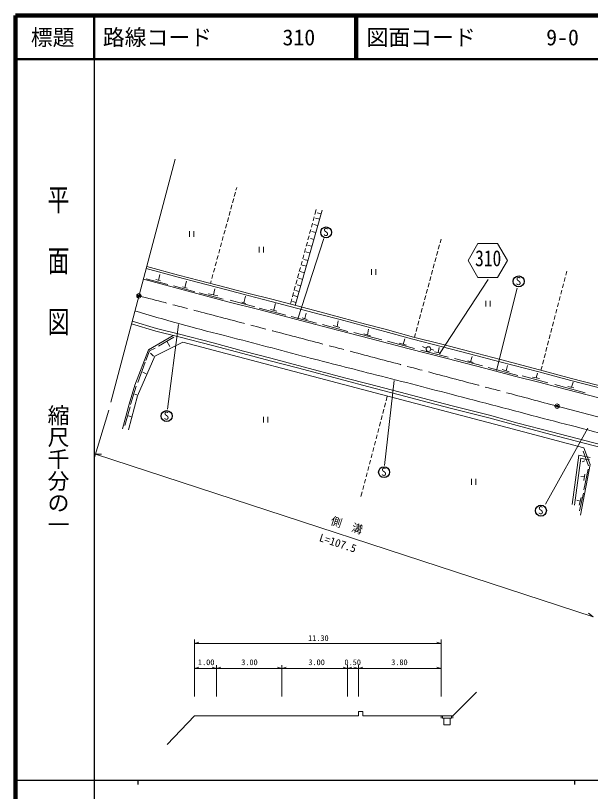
# Model space of a CAD drawing. Units: millimetres, scale not verified, with parts at other scales. Extents: x 40000 to 680000, y 20000 to 380000.
# Drawn here: x 40000 to 171661, y 202409 to 380000 of the extents above; entities that cross this region are included whole.
import ezdxf
from ezdxf.enums import TextEntityAlignment as Align

# ---------------------------------------------------------------- set-up
doc = ezdxf.new("R2010")
doc.units = ezdxf.units.MM
doc.header["$LTSCALE"] = 1000
doc.header["$PDMODE"] = 32
doc.header["$PDSIZE"] = 500
doc.linetypes.add('CHAIN', pattern=[18.5, 12, -1.5, 3.5, -1.5])
for name, color, linetype, lineweight in [('M-BGD', 7, 'Continuous', 13), ('M-BMK', 2, 'CHAIN', 13), ('M-BMK-SRVR', 3, 'Continuous', 13), ('M-STR-HTXT', 7, 'Continuous', 13), ('M-STR-STRC', 7, 'Continuous', 13), ('M-TTL', 2, 'Continuous', 140), ('M-TTL-BAND', 7, 'Continuous', 25), ('M-TTL-LINE', 7, 'Continuous', 50)]:
    doc.layers.add(name, color=color, linetype=linetype, lineweight=lineweight)
doc.layers.add('M-OTRS', color=6, linetype='Continuous')
doc.layers.add('M-TTL-TXT', color=7, linetype='Continuous')
doc.styles.add('@ＭＳ ゴシック', font='')
doc.styles.add('ＭＳ ゴシック', font='')
doc.styles.add('ＭＳ 明朝', font='')
doc.styles.get('@ＭＳ ゴシック').set_extended_font_data('@MS Gothic')
doc.styles.get('ＭＳ ゴシック').set_extended_font_data('MS Gothic')
doc.styles.get('ＭＳ 明朝').set_extended_font_data('MS Mincho')

msp = doc.modelspace()

# ---------------------------------------------------------------- linework, layer by layer
at = {"layer": 'M-BGD'}
for p, q in [((90087, 338603), (90350, 339568)), ((90482, 340050), (90648, 340657)), ((89692, 337156), (89955, 338121)), ((89297, 335709), (89560, 336674)), ((88902, 334262), (89165, 335226)), ((104070, 313654), (110257, 335480)), ((108144, 332980), (108407, 333944)), ((108539, 334427), (108863, 335615)), ((110006, 334594), (109078, 334819)), ((88112, 331368), (88375, 332332)), ((88507, 332815), (88770, 333779)), ((107750, 331532), (108013, 332497)), ((109161, 331940), (108282, 332150)), ((109660, 333374), (108701, 333631)), ((79876, 330645), (79876, 329345)), ((80851, 329345), (80851, 330645)), ((87717, 329921), (87980, 330885)), ((107356, 330085), (107619, 331050)), ((108794, 330319), (107839, 330576)), ((87322, 328474), (87585, 329438)), ((104665, 310557), (110593, 328948)), ((106961, 328638), (107224, 329603)), ((108353, 328763), (107510, 328947)), ((137211, 327969), (137444, 328828)), ((86927, 327027), (87190, 327991)), ((95807, 327038), (95807, 325738)), ((96782, 325738), (96782, 327038)), ((106567, 327191), (106830, 328155)), ((107904, 327177), (106969, 327396)), ((136818, 326522), (137080, 327487)), ((86136, 324133), (86400, 325097)), ((86531, 325580), (86795, 326544)), ((105778, 324296), (106041, 325261)), ((106172, 325743), (106435, 326708)), ((107458, 325606), (106480, 325883)), ((136425, 325074), (136687, 326039)), ((85741, 322685), (86005, 323650)), ((105383, 322849), (105646, 323814)), ((106978, 323914), (106053, 324176)), ((136032, 323626), (136294, 324591)), ((85346, 321238), (85610, 322203)), ((104989, 321402), (105252, 322367)), ((106606, 322601), (105669, 322867)), ((121548, 321960), (121548, 320660)), ((122523, 320660), (122523, 321960)), ((135246, 320731), (135508, 321696)), ((135639, 322179), (135901, 323144)), ((165978, 320554), (166220, 321485)), ((69948, 319741), (74911, 318444)), ((72778, 319390), (73028, 320729)), ((84951, 319791), (85215, 320756)), ((104595, 319955), (104858, 320919)), ((105760, 319615), (104816, 319882)), ((106194, 321147), (105186, 321433)), ((134854, 319283), (135115, 320249)), ((165600, 319102), (165852, 320070)), ((72124, 319582), (73178, 319272)), ((76175, 318126), (81062, 316770)), ((78804, 317726), (79154, 319189)), ((84654, 318702), (84820, 319309)), ((103806, 317060), (104069, 318025)), ((104200, 318507), (104463, 319472)), ((105338, 318125), (104460, 318374)), ((134461, 317836), (134723, 318801)), ((165223, 317650), (165474, 318618)), ((78267, 317883), (79297, 317582)), ((82017, 316527), (87574, 315079)), ((85345, 316051), (85624, 317456)), ((103411, 315613), (103674, 316578)), ((104971, 316834), (104105, 317079)), ((134068, 316388), (134330, 317353)), ((150141, 298760), (154841, 317611)), ((164846, 316199), (165097, 317166)), ((89125, 314826), (94804, 313312)), ((91810, 314425), (92746, 314120)), ((92254, 314280), (92636, 315779)), ((102956, 313942), (103280, 315131)), ((104255, 314307), (103407, 314547)), ((104632, 315638), (103763, 315884)), ((133282, 313493), (133544, 314458)), ((133675, 314941), (133937, 315906)), ((147707, 314709), (147707, 313409)), ((148682, 313409), (148682, 314709)), ((164468, 314747), (164720, 315715)), ((95799, 313059), (101934, 311402)), ((98419, 312716), (99858, 312331)), ((132889, 312045), (133151, 313010)), ((163714, 311843), (163965, 312811)), ((164091, 313295), (164342, 314263)), ((103115, 311123), (108937, 309589)), ((105634, 310805), (106791, 310466)), ((106216, 310634), (106579, 311898)), ((132496, 310598), (132758, 311563)), ((163336, 310392), (163588, 311359)), ((77307, 309264), (74839, 289886)), ((110310, 309274), (116059, 307683)), ((112720, 309039), (114302, 308587)), ((113639, 308777), (113900, 310127)), ((132103, 309150), (132365, 310115)), ((162959, 308940), (163210, 309908)), ((117440, 307424), (123851, 305792)), ((120621, 306881), (120838, 308186)), ((131711, 307702), (131972, 308667)), ((162581, 307488), (162833, 308456)), ((76244, 306422), (72744, 304344)), ((74622, 305459), (75319, 304230)), ((119734, 307114), (121290, 306704)), ((128782, 304731), (129138, 306002)), ((131347, 306361), (131580, 307220)), ((161827, 304584), (162078, 305552)), ((162204, 306036), (162456, 307004)), ((125165, 305440), (131381, 303818)), ((127849, 304981), (129539, 304529)), ((134068, 303886), (133208, 304228)), ((136762, 302841), (136983, 304035)), ((161449, 303133), (161701, 304101)), ((70906, 302719), (71603, 302051)), ((132807, 303407), (139067, 301809)), ((135091, 303612), (135754, 303406)), ((135920, 303031), (137368, 302704)), ((144202, 300744), (144569, 301996)), ((161072, 301681), (161324, 302649)), ((69696, 300642), (68003, 295990)), ((140498, 301491), (146943, 299800)), ((143552, 300959), (144758, 300560)), ((160695, 300229), (160946, 301197)), ((69170, 298408), (69895, 298024)), ((148235, 299468), (154997, 297635)), ((151432, 299000), (153014, 298489)), ((152361, 298700), (152662, 299937)), ((160327, 298814), (160569, 299745)), ((156024, 297517), (161886, 295909)), ((158414, 297254), (160013, 296911)), ((159243, 297076), (159528, 298116)), ((126687, 296446), (124479, 277011)), ((163461, 295564), (170450, 293656)), ((166491, 295087), (167855, 294778)), ((167282, 294908), (167705, 296092)), ((67334, 293329), (67804, 293158)), ((124722, 291323), (124467, 290356)), ((125136, 292898), (124849, 291806)), ((66267, 290469), (65058, 286144)), ((124340, 289872), (124085, 288905)), ((65840, 288349), (66495, 288178)), ((96807, 288187), (96807, 286887)), ((97782, 286887), (97782, 288187)), ((123958, 288421), (123704, 287454)), ((123576, 286971), (123322, 286004)), ((123195, 285520), (122940, 284553)), ((171016, 285580), (161336, 268202)), ((122431, 282619), (122176, 281652)), ((122813, 284070), (122558, 283103)), ((122049, 281168), (121795, 280201)), ((121667, 279718), (121413, 278751)), ((169982, 280266), (171192, 276909)), ((170408, 279085), (171592, 278875)), ((121286, 278267), (121031, 277300)), ((170338, 278075), (169740, 277876)), ((170648, 278417), (171417, 278281)), ((120522, 275366), (120268, 274399)), ((120904, 276817), (120649, 275850)), ((171121, 276211), (170139, 271431)), ((120140, 273915), (119886, 272948)), ((144411, 273927), (144411, 272627)), ((145386, 272627), (145386, 273927)), ((170286, 274420), (169456, 274518)), ((170381, 275031), (170153, 273565)), ((119758, 272465), (119504, 271498)), ((119377, 271014), (119089, 269922)), ((170089, 270693), (169107, 266667)), ((169293, 268839), (168538, 269114)), ((169520, 269669), (169050, 267947)), ((81006, 224123), (81006, 237158)), ((81006, 236252), (82006, 236570)), ((81006, 236252), (137506, 236252)), ((137506, 236252), (136506, 236570)), ((137506, 224123), (137506, 237158)), ((81006, 230573), (82006, 230891)), ((86006, 230573), (85006, 230891)), ((86006, 224123), (86006, 231337)), ((86006, 230573), (87006, 230891)), ((101006, 230573), (100006, 230891)), ((101006, 224123), (101006, 231337)), ((101006, 230573), (102006, 230891)), ((116006, 230573), (115006, 230891)), ((116006, 224123), (116006, 231337)), ((116006, 230573), (117006, 230891)), ((118506, 230573), (117506, 230891)), ((118506, 224123), (118506, 231337)), ((118506, 230573), (119506, 230891)), ((137506, 230573), (136506, 230891)), ((81006, 230573), (86006, 230573)), ((86006, 230573), (101006, 230573)), ((101006, 230573), (116006, 230573)), ((116006, 230573), (118506, 230573)), ((118506, 230573), (137506, 230573)), ((140106, 219692), (145532, 225167)), ((81006, 219692), (74762, 213173)), ((81006, 219692), (118506, 219692)), ((119506, 219692), (137506, 219692)), ((137506, 219692), (137506, 219192)), ((137756, 219692), (139856, 219692)), ((139556, 219192), (138056, 219192))]:
    msp.add_line(p, q, dxfattribs=at)
for points in [[(69913, 322072), (77225, 320100), (81937, 318886), (88106, 317296), (93303, 315915), (98542, 314567), (104367, 313061), (109556, 311663), (114335, 310408), (120002, 308884), (124538, 307713), (131007, 305932), (137487, 304272), (143940, 302590), (150915, 300764), (159826, 298431), (167149, 296456), (175779, 294231)], [(70041, 322555), (77353, 320583), (82062, 319370), (88232, 317780), (93429, 316399), (98667, 315052), (104495, 313544), (109685, 312146), (114464, 310891), (120129, 309368), (124667, 308196), (131136, 306415), (137612, 304756), (144066, 303074), (151042, 301247), (159954, 298914), (167277, 296939), (175906, 294715)], [(69272, 319653), (81492, 316343), (88631, 314476), (96005, 312635), (102382, 310961), (111974, 308466)], [(84168, 316318), (84268, 316301), (86360, 315816)], [(99162, 312517), (99172, 312623), (99549, 314063)], [(66570, 309453), (72146, 307792), (77435, 306466), (85070, 304504), (92056, 302611), (98346, 300989), (104576, 299339), (115470, 296438), (120622, 295100), (127921, 293193), (133143, 291827), (139804, 290091), (148365, 287929), (154837, 286151), (162590, 284140), (172265, 281624), (179039, 279875), (185158, 278310), (192983, 276304), (200740, 274311), (204403, 273414)], [(66724, 310033), (72304, 308370), (77583, 307047), (85223, 305084), (92209, 303191), (98498, 301569), (104730, 299919), (115623, 297018), (120774, 295680), (128073, 293774), (133294, 292408), (139953, 290672), (148518, 288509), (154992, 286731), (162741, 284721), (172416, 282205), (179188, 280456), (185306, 278891), (193132, 276885), (200886, 274893), (204813, 273932)], [(111974, 308466), (121097, 306114), (129853, 303817), (138866, 301513), (147360, 299308), (154588, 297387), (159813, 296081), (166172, 294402), (175976, 291898), (180386, 290717), (187230, 288910), (194620, 286961), (201994, 285128), (210178, 283253), (218414, 281621)], [(76130, 306793), (70431, 303488), (67358, 295415), (66035, 291075), (64530, 285391)], [(65852, 285190), (67913, 292985), (71911, 302005), (78343, 305235), (119452, 294386), (152611, 285706), (170128, 281059), (171568, 277220), (169365, 265621)], [(71990, 303903), (70695, 303235), (69824, 301012)], [(67619, 295193), (66936, 292959), (66367, 290996)], [(167441, 268051), (168980, 279400), (170408, 279085)], [(168036, 267970), (169487, 278674), (170648, 278417)], [(118506, 219692), (118506, 220692), (119506, 220692), (119506, 219692)], [(137506, 219692), (137756, 219692), (137756, 219192), (138056, 219192), (138056, 217692), (139556, 217692), (139556, 219192), (139856, 219192), (139856, 219692), (140106, 219692), (140106, 219192)]]:
    msp.add_lwpolyline(points, dxfattribs=at)
at = {"layer": 'M-BGD', "lineweight": 25}
for centre in [(111127, 330363), (155221, 319136), (74608, 288325), (124405, 275485), (160317, 266683)]:
    msp.add_circle(centre, 1250, dxfattribs=at)
at = {"layer": 'M-BGD'}
msp.add_circle((134557, 303667), 536, dxfattribs=at)
for centre, radius, start, end in [((211409, 796425), 505032, 253.4258, 255.80472), ((-162475, -678223), 1016276, 74.71527, 75.75719), ((-817404, -3352698), 3769511, 75.57597, 75.82905), ((-162140, -840803), 1173604, 75.09477, 76.01078), ((-263101, -1286700), 1630557, 74.92983, 75.69673), ((-70711, -633638), 950067, 74.62628, 75.89331)]:
    msp.add_arc(centre, radius, start, end, dxfattribs=at)
at = {"layer": 'M-BMK'}
msp.add_line((164008, 290596), (196103, 282215), dxfattribs=at)
msp.add_arc((-4510122, -17239070), 18142124, 75.06995, 75.38266, dxfattribs=at)
at = {"layer": 'M-BMK-SRVR'}
msp.add_line((61809, 291479), (76553, 347139), dxfattribs=at)
for centre in [(68264, 315846), (164008, 290596)]:
    msp.add_circle(centre, 500, dxfattribs=at)
msp.add_point((164008, 290596), dxfattribs=at)
at = {"layer": 'M-OTRS'}
msp.add_point((68264, 315846), dxfattribs=at)
at = {"layer": 'M-STR-HTXT'}
for p, q in [((61332, 289663), (58000, 278602)), ((58304, 279612), (172299, 242397)), ((58304, 279612), (59669, 279602)), ((172299, 242397), (171192, 243194))]:
    msp.add_line(p, q, dxfattribs=at)
at = {"layer": 'M-STR-STRC'}
for p, q in [((143632, 323926), (145882, 327823)), ((145882, 327823), (150382, 327823)), ((150382, 327823), (152632, 323926)), ((145882, 320029), (143632, 323926)), ((152632, 323926), (150382, 320029)), ((150382, 320029), (145882, 320029)), ((137099, 302560), (148221, 319553))]:
    msp.add_line(p, q, dxfattribs=at)
at = {"layer": 'M-TTL'}
for p, q in [((40000, 380000), (40000, 20000)), ((680000, 380000), (40000, 380000))]:
    msp.add_line(p, q, dxfattribs=at)
at = {"layer": 'M-TTL-BAND'}
for p, q in [((58000, 370000), (58000, 20000)), ((40000, 205000), (579000, 205000)), ((68000, 205000), (68000, 204000)), ((168000, 205000), (168000, 204000))]:
    msp.add_line(p, q, dxfattribs=at)
at = {"layer": 'M-TTL-LINE'}
for p, q in [((58000, 380000), (58000, 370000)), ((117750, 380000), (117750, 370000)), ((118250, 380000), (118250, 370000)), ((40000, 370000), (680000, 370000))]:
    msp.add_line(p, q, dxfattribs=at)

# ---------------------------------------------------------------- texts
at = {"layer": 'M-BGD', "style": 'ＭＳ ゴシック'}
for p in [(110448, 328990), (154542, 317763), (73929, 286952), (123727, 274112), (159638, 265310)]:
    msp.add_text('S', height=1833, dxfattribs=at).set_placement(p, align=Align.BOTTOM_LEFT)
at = {"layer": 'M-STR-HTXT', "style": 'ＭＳ ゴシック'}
for s, p in [('側\u3000溝', (111842, 263088)), ('L=107.5', (109210, 259223))]:
    msp.add_text(s, height=1833, rotation=341.92, dxfattribs=at).set_placement(p, align=Align.BOTTOM_LEFT)
for s, p in [('11.30', (106990, 236448)), ('1.00', (81773, 230930)), ('3.00', (91683, 230930)), ('3.00', (107061, 230930)), ('0.50', (115334, 230930)), ('3.80', (126024, 230930))]:
    msp.add_text(s, height=1320, dxfattribs=at).set_placement(p, align=Align.BOTTOM_LEFT)
at = {"layer": 'M-STR-STRC', "style": 'ＭＳ 明朝', "width": 0.8}
msp.add_text('310', height=3666, dxfattribs=at).set_placement((145245, 321523), align=Align.BOTTOM_LEFT)
at = {"layer": 'M-TTL-BAND', "style": '@ＭＳ ゴシック', "width": 1.4}
msp.add_text('平  面  図', height=3666, rotation=270, dxfattribs=at).set_placement((49777, 306475), align=Align.MIDDLE_RIGHT)
at = {"layer": 'M-TTL-BAND', "style": '@ＭＳ ゴシック'}
msp.add_text('縮尺千分の一', height=3666, rotation=270, dxfattribs=at).set_placement((49777, 261030), align=Align.MIDDLE_RIGHT)
at = {"layer": 'M-TTL-TXT', "style": 'ＭＳ ゴシック'}
msp.add_text('標題', height=3666, dxfattribs=at).set_placement((48500, 375000), align=Align.MIDDLE_CENTER)
for s, p in [('路線コード', (60000, 375000)), ('310', (101142, 375000)), ('図面コード', (120380, 375000)), ('9-0', (161521, 375000))]:
    msp.add_text(s, height=3666, dxfattribs=at).set_placement(p, align=Align.MIDDLE_LEFT)

doc.saveas('drawing.dxf')
